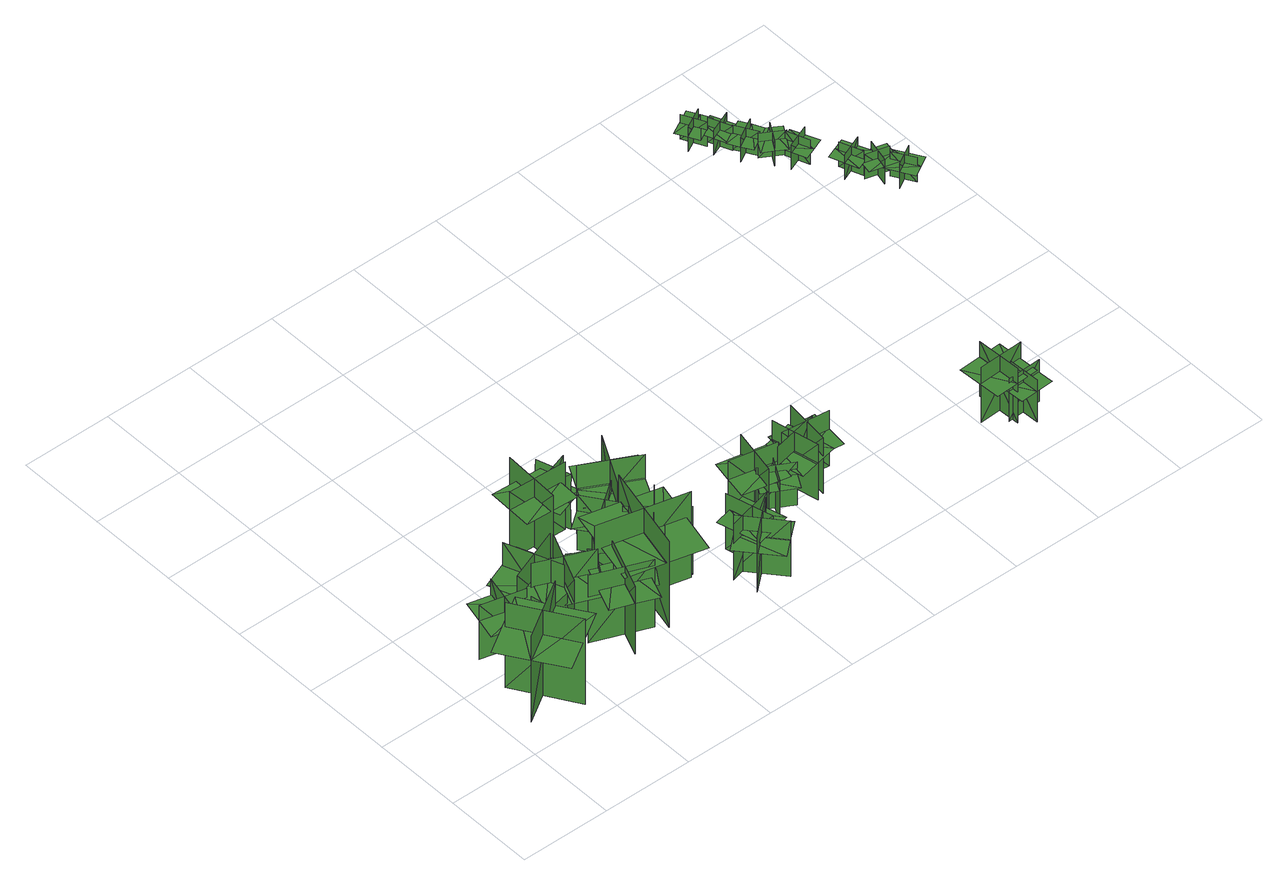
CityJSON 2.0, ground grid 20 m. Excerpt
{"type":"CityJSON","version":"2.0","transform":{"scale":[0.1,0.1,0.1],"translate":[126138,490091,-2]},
"CityObjects":{
"tree1":{"type":"SolitaryVegetationObject","geometry":[{"type":"MultiSurface","lod":"1","boundaries":[[[0,1,2]],[[0,2,3]],[[4,5,6]],[[4,6,7]],[[8,9,10]],[[8,10,11]],[[8,11,12]],[[8,12,13]]]}]},
"tree2":{"type":"SolitaryVegetationObject","geometry":[{"type":"MultiSurface","lod":"1","boundaries":[[[14,15,16]],[[14,16,17]],[[18,19,20]],[[18,20,21]],[[22,23,24]],[[22,24,25]],[[22,25,26]],[[22,26,27]]]}]},
"tree3":{"type":"SolitaryVegetationObject","geometry":[{"type":"MultiSurface","lod":"1","boundaries":[[[28,29,30]],[[28,30,31]],[[32,33,34]],[[32,34,35]],[[36,37,38]],[[36,38,39]],[[36,39,40]],[[36,40,41]]]}]},
"tree4":{"type":"SolitaryVegetationObject","geometry":[{"type":"MultiSurface","lod":"1","boundaries":[[[42,43,44]],[[42,44,45]],[[46,47,48]],[[46,48,49]],[[50,51,52]],[[50,52,53]],[[50,51,54]],[[50,54,55]]]}]},
"tree5":{"type":"SolitaryVegetationObject","geometry":[{"type":"MultiSurface","lod":"1","boundaries":[[[56,57,58]],[[56,58,59]],[[60,61,62]],[[60,62,63]],[[64,65,66]],[[64,66,67]],[[64,65,68]],[[64,68,69]]]}]},
"tree6":{"type":"SolitaryVegetationObject","geometry":[{"type":"MultiSurface","lod":"1","boundaries":[[[70,71,72]],[[70,72,73]],[[74,75,76]],[[74,76,77]],[[78,79,80]],[[78,80,81]],[[78,82,83]],[[78,83,79]]]}]},
"tree7":{"type":"SolitaryVegetationObject","geometry":[{"type":"MultiSurface","lod":"1","boundaries":[[[84,85,86]],[[84,86,87]],[[88,89,90]],[[88,90,91]],[[92,93,94]],[[92,94,95]],[[92,95,96]],[[92,96,97]]]}]},
"tree8":{"type":"SolitaryVegetationObject","geometry":[{"type":"MultiSurface","lod":"1","boundaries":[[[98,99,100]],[[98,100,101]],[[102,103,104]],[[102,104,105]],[[106,107,108]],[[106,108,109]],[[106,109,110]],[[106,110,111]]]}]},
"tree9":{"type":"SolitaryVegetationObject","geometry":[{"type":"MultiSurface","lod":"1","boundaries":[[[112,113,114]],[[112,114,115]],[[116,117,118]],[[116,118,119]],[[120,121,122]],[[120,122,123]],[[120,123,124]],[[120,124,125]]]}]},
"tree10":{"type":"SolitaryVegetationObject","geometry":[{"type":"MultiSurface","lod":"1","boundaries":[[[126,127,128]],[[126,128,129]],[[130,131,132]],[[130,132,133]],[[134,135,136]],[[134,136,137]],[[134,138,139]],[[134,139,135]]]}]},
"tree11":{"type":"SolitaryVegetationObject","geometry":[{"type":"MultiSurface","lod":"1","boundaries":[[[140,141,142]],[[140,142,143]],[[144,145,146]],[[144,146,147]],[[148,149,150]],[[148,150,151]],[[148,151,152]],[[148,152,153]]]}]},
"tree12":{"type":"SolitaryVegetationObject","geometry":[{"type":"MultiSurface","lod":"1","boundaries":[[[154,155,156]],[[154,156,157]],[[158,159,160]],[[158,160,161]],[[162,163,164]],[[162,164,165]],[[162,166,167]],[[162,167,163]]]}]},
"tree13":{"type":"SolitaryVegetationObject","geometry":[{"type":"MultiSurface","lod":"1","boundaries":[[[168,169,170]],[[168,170,171]],[[172,173,174]],[[172,174,175]],[[176,177,173]],[[176,173,172]],[[178,179,169]],[[178,169,168]],[[168,169,180]],[[168,180,181]],[[168,182,183]],[[168,183,169]]]}]},
"tree14":{"type":"SolitaryVegetationObject","geometry":[{"type":"MultiSurface","lod":"1","boundaries":[[[184,185,186]],[[184,186,187]],[[188,189,190]],[[188,190,191]],[[192,193,194]],[[192,194,195]],[[192,193,196]],[[192,196,197]]]}]},
"tree15":{"type":"SolitaryVegetationObject","geometry":[{"type":"MultiSurface","lod":"1","boundaries":[[[198,199,200]],[[198,200,201]],[[202,203,204]],[[202,204,205]],[[206,207,208]],[[206,208,209]],[[206,207,210]],[[206,210,211]]]}]},
"tree16":{"type":"SolitaryVegetationObject","geometry":[{"type":"MultiSurface","lod":"1","boundaries":[[[212,213,214]],[[212,214,215]],[[216,217,218]],[[216,218,219]],[[220,221,222]],[[220,222,223]],[[220,224,225]],[[220,225,221]]]}]},
"tree17":{"type":"SolitaryVegetationObject","geometry":[{"type":"MultiSurface","lod":"1","boundaries":[[[226,227,228]],[[226,228,229]],[[230,231,232]],[[230,232,233]],[[234,235,236]],[[234,236,237]],[[234,235,238]],[[234,238,239]]]}]},
"tree18":{"type":"SolitaryVegetationObject","geometry":[{"type":"MultiSurface","lod":"1","boundaries":[[[240,241,242]],[[240,242,243]],[[244,245,246]],[[244,246,247]],[[248,249,250]],[[248,250,251]],[[248,251,252]],[[248,252,253]]]}]},
"tree19":{"type":"SolitaryVegetationObject","geometry":[{"type":"MultiSurface","lod":"1","boundaries":[[[254,255,256]],[[254,256,257]],[[258,259,260]],[[258,260,261]],[[262,263,264]],[[262,264,265]],[[262,263,266]],[[262,266,267]]]}]},
"tree20":{"type":"SolitaryVegetationObject","geometry":[{"type":"MultiSurface","lod":"1","boundaries":[[[268,269,270]],[[268,270,271]],[[272,273,274]],[[272,274,275]],[[276,277,278]],[[276,278,279]],[[276,277,280]],[[276,280,281]]]}]},
"tree21":{"type":"SolitaryVegetationObject","geometry":[{"type":"MultiSurface","lod":"1","boundaries":[[[282,283,284]],[[282,284,285]],[[286,287,288]],[[286,288,289]],[[290,291,292]],[[290,292,293]],[[290,293,294]],[[290,294,295]]]}]},
"tree22":{"type":"SolitaryVegetationObject","geometry":[{"type":"MultiSurface","lod":"1","boundaries":[[[296,297,298]],[[296,298,299]],[[300,301,302]],[[300,302,303]],[[304,305,306]],[[304,306,307]],[[304,307,308]],[[304,308,309]]]}]},
"tree23":{"type":"SolitaryVegetationObject","geometry":[{"type":"MultiSurface","lod":"1","boundaries":[[[310,311,312]],[[310,312,313]],[[314,315,316]],[[314,316,317]],[[318,319,320]],[[318,320,321]],[[318,321,322]],[[318,322,323]]]}]},
"tree24":{"type":"SolitaryVegetationObject","geometry":[{"type":"MultiSurface","lod":"1","boundaries":[[[324,325,326]],[[324,326,327]],[[328,329,330]],[[328,330,331]],[[332,333,334]],[[332,334,335]],[[332,335,336]],[[332,336,337]]]}]},
"tree25":{"type":"SolitaryVegetationObject","geometry":[{"type":"MultiSurface","lod":"1","boundaries":[[[338,339,340]],[[338,340,341]],[[342,343,344]],[[342,344,345]],[[346,347,348]],[[346,348,349]],[[346,349,350]],[[346,350,351]]]}]},
"tree26":{"type":"SolitaryVegetationObject","geometry":[{"type":"MultiSurface","lod":"1","boundaries":[[[352,353,354]],[[352,354,355]],[[356,357,358]],[[356,358,359]],[[360,361,362]],[[360,362,363]],[[360,363,364]],[[360,364,365]]]}]},
"tree27":{"type":"SolitaryVegetationObject","geometry":[{"type":"MultiSurface","lod":"1","boundaries":[[[366,367,368]],[[366,368,369]],[[370,371,372]],[[370,372,373]],[[374,375,376]],[[374,376,377]],[[374,377,378]],[[374,378,379]]]}]},
"tree28":{"type":"SolitaryVegetationObject","geometry":[{"type":"MultiSurface","lod":"1","boundaries":[[[380,381,382]],[[380,382,383]],[[384,385,386]],[[384,386,387]],[[388,389,390]],[[388,390,391]],[[388,391,392]],[[388,392,393]]]}]},
"tree29":{"type":"SolitaryVegetationObject","geometry":[{"type":"MultiSurface","lod":"1","boundaries":[[[394,395,396]],[[394,396,397]],[[398,399,400]],[[398,400,401]],[[402,403,404]],[[402,404,405]],[[402,405,406]],[[402,406,407]]]}]},
"tree30":{"type":"SolitaryVegetationObject","geometry":[{"type":"MultiSurface","lod":"1","boundaries":[[[408,409,410]],[[408,410,411]],[[412,413,414]],[[412,414,415]],[[416,417,418]],[[416,418,419]],[[416,419,420]],[[416,420,421]]]}]}
},
"vertices":[
[73,168,9],[155,37,9],[155,37,225],[73,168,225],[49,67,9],[180,150,9],[180,150,225],[49,67,225],[49,67,164],[91,2,164],[222,84,164],[180,150,164],[139,215,164],[8,132,164],
[125,197,10],[148,294,10],[148,294,148],[125,197,148],[181,231,10],[85,255,10],[85,255,148],[181,231,148],[181,231,109],[193,280,109],[97,303,109],[85,255,109],[73,207,109],[170,183,109],
[225,169,13],[127,149,13],[127,149,152],[225,169,152],[170,206,13],[190,108,13],[190,108,152],[170,206,152],[170,206,113],[121,196,113],[141,98,113],[190,108,113],[239,118,113],[219,216,113],
[249,205,11],[203,325,11],[203,325,184],[249,205,184],[285,285,11],[164,239,11],[164,239,184],[285,285,184],[253,206,126],[206,327,126],[146,303,126],[193,183,126],[255,346,126],[302,225,126],
[286,278,13],[235,160,13],[235,160,186],[286,278,186],[204,246,13],[323,195,13],[323,195,186],[204,246,186],[282,280,128],[231,161,128],[290,136,128],[341,254,128],[183,182,128],[234,301,128],
[359,197,11],[311,77,11],[311,77,183],[359,197,183],[265,156,11],[386,108,11],[386,108,183],[265,156,183],[355,187,139],[311,77,139],[359,58,139],[402,168,139],[307,206,139],[263,95,139],
[375,190,14],[291,243,14],[291,243,153],[375,190,153],[361,255,14],[308,170,14],[308,170,153],[361,255,153],[361,255,114],[319,281,114],[266,197,114],[308,170,114],[350,144,114],[403,229,114],
[338,130,15],[410,237,15],[410,237,155],[338,130,155],[428,148,15],[321,220,15],[321,220,155],[428,148,155],[424,151,116],[455,198,116],[357,264,116],[326,217,116],[294,170,116],[393,104,116],
[329,211,11],[524,165,11],[524,165,229],[329,211,229],[405,90,11],[452,285,11],[452,285,229],[405,90,229],[407,98,168],[492,77,168],[535,256,168],[450,277,168],[364,297,168],[321,118,168],
[437,418,5],[307,424,5],[307,424,177],[437,418,177],[367,494,5],[361,364,5],[361,364,177],[367,494,177],[426,419,132],[307,424,132],[305,373,132],[424,368,132],[428,470,132],[309,476,132],
[406,287,12],[486,346,12],[486,346,151],[406,287,151],[471,276,12],[413,357,12],[413,357,151],[471,276,151],[471,276,112],[512,306,112],[453,386,112],[413,357,112],[372,327,112],[431,247,112],
[430,162,11],[516,259,11],[516,259,183],[430,162,183],[532,169,11],[435,255,11],[435,255,183],[532,169,183],[437,170,138],[516,259,138],[478,293,138],[399,205,138],[476,136,138],[555,225,138],
[392,432,79],[465,456,79],[452,493,79],[380,469,79],[415,480,79],[439,407,79],[443,408,149],[420,481,149],[420,481,9],[443,408,9],[393,429,9],[466,453,9],[465,456,149],[392,432,149],[404,395,79],[477,419,79],
[444,394,8],[558,333,8],[558,333,181],[444,394,181],[470,310,8],[531,424,8],[531,424,181],[470,310,181],[442,390,123],[556,330,123],[587,387,123],[472,447,123],[532,283,123],[418,344,123],
[596,128,10],[665,47,10],[665,47,151],[596,128,151],[591,56,10],[671,124,10],[671,124,151],[591,56,151],[594,126,104],[662,45,104],[702,79,104],[634,160,104],[629,17,104],[561,98,104],
[622,180,11],[648,77,11],[648,77,152],[622,180,152],[579,108,11],[682,134,11],[682,134,152],[579,108,152],[624,171,116],[648,77,116],[689,87,116],[665,182,116],[583,161,116],[607,67,116],
[787,223,9],[684,245,9],[684,245,150],[787,223,150],[748,283,9],[726,180,9],[726,180,150],[748,283,150],[788,227,103],[684,248,103],[674,196,103],[777,175,103],[693,290,103],[797,269,103],
[781,236,11],[743,168,11],[743,168,119],[781,236,119],[732,222,11],[799,184,11],[799,184,119],[732,222,119],[732,222,89],[712,189,89],[780,150,89],[799,184,89],[818,218,89],[751,256,89],
[816,273,9],[838,170,9],[838,170,150],[816,273,150],[777,213,9],[880,235,9],[880,235,150],[777,213,150],[813,273,103],[834,169,103],[886,180,103],[864,284,103],[793,160,103],[771,264,103],
[914,226,8],[809,239,8],[809,239,149],[914,226,149],[869,282,8],[857,177,8],[857,177,149],[869,282,149],[914,229,102],[809,242,102],[803,189,102],[908,177,102],[815,284,102],[919,272,102],
[1200,128,11],[1300,133,11],[1300,133,150],[1200,128,150],[1249,83,11],[1244,183,11],[1244,183,150],[1249,83,150],[1249,83,111],[1299,86,111],[1294,185,111],[1244,183,111],[1194,180,111],[1199,81,111],
[1239,95,13],[1316,99,13],[1316,99,120],[1239,95,120],[1277,60,13],[1273,138,13],[1273,138,120],[1277,60,120],[1277,60,90],[1316,63,90],[1311,140,90],[1273,138,90],[1234,135,90],[1239,58,90],
[1284,1071,4],[1284,1071,66],[1309,1024,66],[1309,1024,4],[1319,1060,4],[1319,1060,66],[1273,1036,66],[1273,1036,4],[1326,1063,46],[1313,1087,46],[1256,1057,46],[1269,1033,46],[1281,1010,46],[1338,1040,46],
[1303,999,4],[1303,999,66],[1352,1019,66],[1352,1019,4],[1317,1032,4],[1317,1032,66],[1337,984,66],[1337,984,4],[1314,1039,46],[1289,1029,46],[1314,970,46],[1339,980,46],[1363,990,46],[1338,1049,46],
[1337,986,6],[1337,986,68],[1364,939,68],[1364,939,6],[1372,976,6],[1372,976,68],[1327,950,68],[1327,950,6],[1379,980,48],[1366,1003,48],[1310,971,48],[1323,948,48],[1337,924,48],[1392,956,48],
[1358,937,6],[1358,937,68],[1404,910,68],[1404,910,6],[1393,945,6],[1393,945,68],[1367,901,68],[1367,901,6],[1397,952,48],[1374,966,48],[1341,911,48],[1364,897,48],[1387,883,48],[1420,938,48],
[1435,895,5],[1435,895,67],[1385,875,67],[1385,875,5],[1420,862,5],[1420,862,67],[1401,910,67],[1401,910,5],[1423,855,47],[1448,865,47],[1424,924,47],[1399,914,47],[1374,904,47],[1398,845,47],
[1441,790,5],[1441,790,67],[1491,810,67],[1491,810,5],[1456,823,5],[1456,823,67],[1475,775,67],[1475,775,5],[1453,830,47],[1429,821,47],[1452,761,47],[1477,771,47],[1502,781,47],[1478,840,47],
[1502,785,5],[1502,785,67],[1489,733,67],[1489,733,5],[1520,754,5],[1520,754,67],[1470,767,67],[1470,767,5],[1528,752,47],[1534,778,47],[1472,794,47],[1465,768,47],[1459,742,47],[1521,726,47],
[1548,733,4],[1548,733,66],[1502,706,66],[1502,706,4],[1538,698,4],[1538,698,66],[1512,743,66],[1512,743,4],[1542,691,46],[1565,705,46],[1533,760,46],[1510,747,46],[1487,734,46],[1519,678,46]
]}
